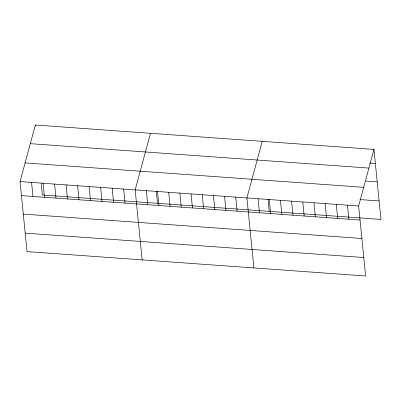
<?xml version="1.0" encoding="UTF-8"?>
<svg xmlns="http://www.w3.org/2000/svg" width="401" height="401" viewBox="0 0 401 401"><rect width="100%" height="100%" fill="white"/><g stroke="black" fill="none" stroke-linecap="round" stroke-linejoin="round"><path stroke-width="0.6" d="M373.963 149.403L358.644 205.989L365.632 275.998L27.037 251.597L20.05 181.588L35.368 125.002L373.963 149.403L380.95 219.412L42.356 195.011L41.188 183.312M150.49 133.297L135.172 189.884L142.16 259.893M262.224 141.352L246.911 197.939L253.898 267.948M369.777 163.042L375.361 163.443M30.311 143.673L368.91 168.079M366.033 181.107L377.206 181.914M25.103 162.911L363.702 187.317M359.862 199.558L379.105 200.946M20.05 181.588L358.644 205.989M21.453 195.623L360.048 220.029M23.293 214.094L361.892 238.5M25.193 233.126L363.792 257.527M347.472 205.182L348.875 219.222M336.299 204.38L337.702 218.42M325.126 203.573L326.524 217.613M313.953 202.766L315.351 216.806M302.78 201.964L304.179 216.004M291.602 201.157L293.006 215.197M280.429 200.355L281.833 214.39M269.256 199.548L270.66 213.588M267.983 199.046L269.211 211.362M258.084 198.741L259.482 212.781M235.738 197.132L237.136 211.172M224.56 196.325L225.963 210.365M213.387 195.523L214.791 209.558M202.214 194.716L203.618 208.756M191.041 193.909L192.44 207.949M179.869 193.107L181.267 207.142M168.696 192.3L170.094 206.34M157.518 191.493L158.921 205.533M156.25 190.996L157.478 203.307M146.345 190.691L147.748 204.726M123.658 189.051L125.062 203.091M112.15 188.224L113.548 202.264M100.636 187.392L102.039 201.432M89.122 186.565L90.526 200.605M77.614 185.733L79.012 199.773M66.1 184.906L67.498 198.946M54.586 184.074L55.99 198.114M43.072 183.247L44.476 197.282M35.368 125.002L35.488 126.22M31.564 182.415L32.962 196.455"/></g></svg>
